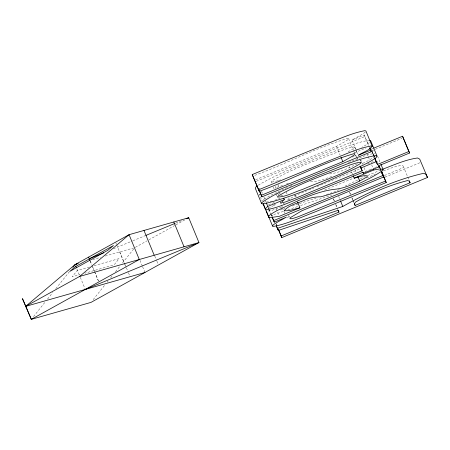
<?xml version="1.0" encoding="UTF-8"?>
<svg xmlns="http://www.w3.org/2000/svg" width="450" height="450" viewBox="0 0 450 450"><rect width="100%" height="100%" fill="white"/><g stroke="black" fill="none" stroke-linecap="round" stroke-linejoin="round"><path stroke-width="0.34" stroke-dasharray="2.25 1.69" d="M271.682 183.06L271.159 181.789L271.547 180.973C294.086 167.659 319.298 159.261 343.62 149.732A26.758 2.239 -22.4 0 1 353.902 146.981L354.814 147.263L354.437 148.084L347.237 152.381M275.664 188.336L275.141 187.065L277.093 185.107M33.502 316.603L45.321 301.826M47.509 299.087L52.757 292.522M55.822 288.692L69.39 271.721M93.161 299.661L104.979 284.884M107.168 282.144L108.045 281.053M110.666 277.768L112.421 275.58M115.481 271.744L119.858 266.271M122.484 262.991L133.864 248.754M278.561 194.209L280.401 192.864M365.299 132.12L362.689 134.004L352.086 139.972L355.753 148.877M268.425 208.575L275.597 204.311M375.092 156.499L368.64 160.436L361.384 164.059M339.261 189.489L336.499 191.188L324.596 195.176M258.272 185.158C279.096 173.002 301.832 164.588 324.011 155.289C338.704 149.895 353.171 143.089 368.662 140.338M255.572 179.797L336.527 146.391L345.499 141.294A33.941 2.841 -22.4 0 0 347.861 138.324C315.501 147.898 285.311 164.256 253.62 175.792M287.426 200.115L295.673 195.435L313.808 187.954M135.354 247.32L147.009 240.862M148.849 239.844L174.617 225.562M175.843 224.882L185.046 219.78M344.976 186.21L359.646 179.021M357.429 163.761C348.384 167.974 339.171 172.969 329.102 174.026M360.276 178.74L365.321 176.507M287.353 187.47L271.097 195.159A45.124 3.774 -22.4 0 0 264.651 198.979M367.864 175.421L381.161 169.83M366.683 177.913L375.502 174.144M289.856 186.396L292.343 185.344M352.086 139.972L364.213 134.961L368.618 145.373M256.303 181.299L364.944 136.463M113.394 248.805L132.227 241.037M132.879 240.773L145.215 235.682M175.742 223.099L182.233 220.421M354.544 152.741L365.996 148.016M351.996 157.112L353.942 156.308M354.594 156.037L355.894 155.503L356.417 156.774M373.078 148.41L371.154 149.203L374.563 157.477M373.461 154.519L371.886 150.705L402.013 138.268M348.457 162.557L367.487 154.704L373.776 153.619L374.968 153.844M274.956 200.239L280.114 198.107M268.543 204.829L275.659 201.893M367.487 163.997L374.603 161.061M317.042 186.615L359.786 168.975M364.967 171.647L368.854 170.044M369.501 169.779L371.447 168.975M374.687 167.636L376.633 166.832M324.495 190.153L352.873 178.442M384.396 175.494L403.802 167.484L407.475 176.394M287.173 217.513L290.407 216.174M384.947 177.165L420.559 162.467M286.526 183.977L288.489 183.223M383.417 170.904L393.384 167.237L401.377 165.274L403.043 165.921L403.802 167.484M331.701 176.473C324.624 179.038 317.374 181.822 309.741 181.794M282.606 185.496L277.251 187.178L275.141 187.065M281.621 207.197L272.419 210.178L267.806 211.078M283.32 211.371L272.036 215.173L272.559 216.45M287.972 209.807L297.928 206.449M300.583 205.554L331.791 195.036M280.294 210.021L284.923 208.474M292.196 206.032L298.806 203.816M299.469 203.597L316.001 198.056M278.443 180.585L280.851 179.803M92.644 259.616L100.597 257.355M105.238 256.039L133.442 248.029M89.398 267.03L77.226 270.489L72.186 276.789L79.627 274.68M94.134 265.686L119.154 258.581L114.114 264.881L85.039 273.144M277.841 180.782L272.093 182.064L271.159 181.789M272.329 201.167L264.184 202.41M280.642 195.559L284.265 194.929M258.024 188.64L259.993 188.393M360.056 160.256L361.215 160.633L362.784 164.453M284.332 203.518L283.59 203.197L284.642 205.746M259.993 194.451L259.178 194.091L262.058 201.094M370.08 146.993L370.884 148.652M371.886 150.705L374.738 157.444M379.468 166.264L379.957 167.265M407.734 177.03L409.05 180.208M377.544 156.094L380.166 162.456M380.481 168.536L381.268 170.443M379.485 166.399L381.06 170.218M379.108 166.213L379.896 168.126M380.16 168.761L380.947 170.668M376.808 160.898L377.589 162.804M379.164 166.624L379.688 167.895M379.952 168.531L380.739 170.443M373.719 155.154L374.771 157.703M371.121 149.625L373.219 154.716M373.483 155.351L374.271 157.258M368.882 146.008L369.669 147.915M364.213 134.961L368.409 145.142M367.487 154.704L368.016 155.976M368.274 156.611L369.849 160.431M371.683 164.886L372.994 168.064M364.101 167.636L365.67 171.456M356.017 149.513L357.851 153.968M354.814 147.263L357.699 154.266M359.798 159.356L360.585 161.263M356.676 157.41L357.463 159.322M355.596 155.289L357.171 159.103M348.609 138.628L353.329 150.081M353.593 150.716L354.639 153.259M354.971 169.644L356.023 172.187M349.397 166.635L349.959 167.991M351.495 171.726L352.322 173.717M336.527 146.391L340.2 155.301M349.599 192.088L350.387 193.995M351.962 197.814L352.749 199.721M353.014 200.357L353.796 202.269M349.712 192.606L350.499 194.518M351.81 197.696L352.598 199.609M352.862 200.244L353.908 202.787M338.597 196.279L339.643 198.821M333.456 198.748L334.507 201.296M335.818 204.474L336.864 207.023M333.366 198.855L334.412 201.398M335.728 204.581L337.826 209.672M295.673 195.435L296.196 196.706M294.671 194.985L295.498 196.971M286.245 192.06L287.032 193.967M288.608 197.786L289.395 199.693M278.032 184.32L279.124 186.953M288.574 215.291L289.361 217.198M277.498 192.791L278.286 194.698M280.53 201.763L281.582 204.306M280.114 201.853L281.166 204.401M281.424 205.037L282.212 206.944M282.476 207.579L284.839 213.311M273.257 186.879L274.044 188.786M276.142 193.877L276.93 195.789M274.067 203.586L275.119 206.128M276.165 208.671L279.051 215.674M276.041 223.594L276.564 224.871M276.058 223.926L276.581 225.197M271.822 215.032L272.346 216.304M261.495 191.143L262.811 194.321M263.858 196.869L266.22 202.596M268.245 207.501L268.768 208.772M269.032 209.407L270.608 213.227M270.866 213.862L271.918 216.405M268.037 207.27L268.566 208.541M268.824 209.183L270.664 213.632M270.923 214.273L271.974 216.816M154.794 256.089L156.628 260.544M156.893 261.18L157.939 263.728M139.984 260.387L142.346 266.113M142.605 266.754L144.968 272.481M119.824 251.899L124.808 263.987M125.066 264.623L126.118 267.171M126.383 267.806L128.216 272.261M128.481 272.897L130.05 276.716M115.836 242.803L116.359 244.074M116.623 244.71L123.964 262.524M124.228 263.166L125.539 266.344M90.253 261.006L91.569 264.189M92.616 266.732L94.449 271.187M94.714 271.822L98.387 280.733M90.152 260.944L91.721 264.763M91.986 265.399L94.348 271.125M94.607 271.761L98.544 281.306M76.916 269.061L79.273 274.787M80.325 277.329L85.044 288.787M262.609 200.779A45.124 3.774 -22.4 0 1 264.184 199.311M369.405 142.644A47.126 3.943 -22.4 0 1 361.699 147.392"/><path stroke-width="0.67" d="M268.673 217.148L268.903 216.051A45.124 3.774 -22.4 0 1 277.391 210.431C295.633 202.039 314.055 191.947 334.164 189.354C345.853 188.347 356.873 182.768 366.885 176.985L367.509 175.905C363.066 174.876 358.498 177.362 354.156 178.172L373.781 169.976L380.07 168.891L383.051 169.453L382.815 170.409C364.269 182.993 342.366 190.974 320.811 196.796C315.428 196.869 310.078 197.691 305.106 199.851C298.232 203.282 289.282 204.654 284.203 210.667C289.558 211.388 294.885 208.755 299.959 207.787L279.315 216.309L269.831 217.704L268.673 217.148L263.166 203.782M378.152 165.713L378.675 166.989L363.409 173.284L362.919 172.271L302.349 197.269C290.464 201.634 278.893 207.771 266.287 209.722L265.472 209.362L265.911 208.221L267.789 206.415L284.327 199.586L281.436 202.337L283.545 202.449L285.817 201.831L297.399 197.482L362.188 170.775L360.349 166.32M261.602 203.602L262.125 202.359C278.944 190.721 298.755 184.202 317.295 175.843C336.493 168.604 355.309 159.266 375.598 155.526L376.959 155.993L376.431 157.241A47.126 3.943 -22.4 0 1 363.201 165.144C330.649 179.786 297.821 195.789 263.002 204.081L261.602 203.602L255.308 188.331L255.831 187.088L257.293 185.929M381.532 171.084L386.252 182.537L315.315 211.809C301.506 216.934 288.028 223.881 273.426 226.412L272.565 226.091L273.173 224.961L275.749 223.104L286.408 217.125L274.275 222.131L272.233 217.451M261.219 195.339L342.821 161.662L351.793 156.566A33.941 2.841 -22.4 0 0 354.156 153.596C321.576 163.249 291.178 179.713 259.267 191.334L252.242 174.561L323.179 145.288C336.954 140.124 350.415 133.318 364.961 130.657L365.929 131.006L372.223 146.278C368.899 150.66 362.869 152.252 358.38 155.239L370.507 150.232L371.239 151.734L261.951 196.836L259.386 190.884M72.889 267.339L75.077 264.606L129.071 234.686L188.73 217.744L198.956 242.556L90.973 302.4L31.314 319.343L22.5 298.727L31.314 319.343L139.297 259.498L129.071 234.686L79.639 276.441L25.65 306.366L144.968 272.481M25.65 306.366L75.077 264.606L78.328 263.267M276.278 225.849L277.329 228.398L342.793 206.46C368.168 192.195 395.364 179.736 423.804 173.261L426.009 174.409L427.5 177.469L281.812 237.594L278.156 229.016M187.504 218.424L188.73 217.744L186.131 218.812M89.364 258.716L103.652 252.821M145.868 235.417L175.089 223.363M258.536 189.833L329.473 160.56C343.249 155.391 356.709 148.59 371.256 145.929L372.223 146.278M373.719 148.146L402.564 136.243L409.59 153.011L378.18 165.977L378.675 166.989M360.056 166.106L360.838 168.013L376.104 161.713L377.449 164.475L408.859 151.515L409.59 153.011M85.309 289.423L198.956 242.556L79.639 276.441M273.549 220.635L382.838 175.534L383.569 177.03L301.967 210.707L290.565 217.507L289.884 218.469L290.627 218.79A15.3 1.282 -22.4 0 0 298.693 216.523L385.521 181.035L386.252 182.537M281.042 236.014L338.963 212.113L338.181 210.201M410.096 182.756L409.337 181.192L407.672 180.546C389.379 185.136 371.593 192.774 355.303 202.236L354.431 204.058L355.112 205.447L410.096 182.756L409.309 180.849M383.023 169.076C394.29 164.835 405.506 159.666 417.51 157.989L419.715 159.137L427.5 177.469M277.329 228.398L278.331 230.445L338.085 210.308L338.963 212.113M75.077 264.606L77.023 264.054M369.759 140.411L370.665 140.726L376.959 155.993M360.838 168.013L362.188 170.775M252.242 174.561L259.267 191.334M402.564 136.243L408.859 151.515M380.953 164.362L383.051 169.453M381.583 171.489L385.521 181.035M381.471 171.939L383.569 177.03M381.262 171.714L382.838 175.534M374.827 158.113L377.449 164.475M374.529 157.894L376.104 161.713M369.928 148.551L371.239 151.734M369.726 148.326L370.507 150.232M373.258 168.699L373.781 169.976M362.886 172.013L363.409 173.284M357.857 176.642L359.696 181.097M353.07 175.545L354.156 178.172M340.982 157.208L342.821 161.662M354.324 203.541L355.112 205.447M340.431 200.734L342.793 206.46M297.557 201.982L299.959 207.787M283.804 198.315L284.327 199.586M278.662 229.961L281.812 237.594M276.491 225.99L278.331 230.445M266.479 203.231L267.789 206.415M272.706 218.317L274.275 222.131M259.588 191.109L261.951 196.836M266.271 210.819L272.565 226.091M263.109 203.636L265.472 209.362M173.812 221.979L184.044 246.791M143.983 230.451L154.215 255.263M88.577 257.124L89.888 260.308M75.606 265.877L76.388 267.789M361.108 162.534L360.731 163.356C342.596 174.656 321.784 181.029 302.282 189.557C294.131 191.993 286.026 197.004 277.453 197.061L277.841 196.245C300.381 182.931 325.592 174.532 349.914 165.004A26.758 2.239 -22.4 0 1 360.197 162.253L361.108 162.534M75.516 266.569L69.823 271.378L107.769 250.346L113.456 245.542L75.516 266.569"/></g></svg>
